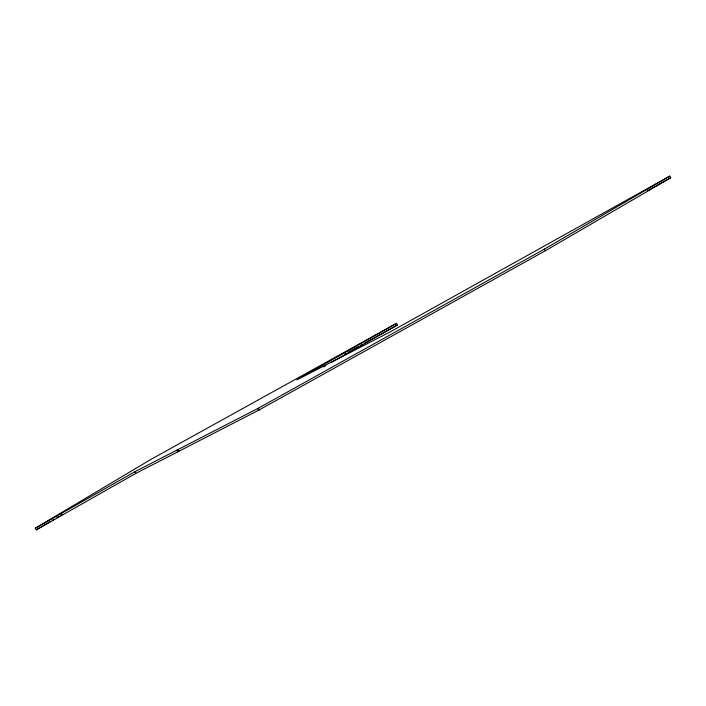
<?xml version="1.0" encoding="UTF-8"?>
<svg xmlns="http://www.w3.org/2000/svg" width="706" height="706" viewBox="0 0 706 706"><rect width="100%" height="100%" fill="white"/><g stroke="black" fill="none" stroke-linecap="round" stroke-linejoin="round"><path stroke-width="1.06" d="M258.343 408.209L259.279 409.877L258.873 410.115L135.764 473.435L36.235 529.888L35.3 528.22L150.987 459.368L396.419 323.383L397.363 325.051L331.326 362.505M36.235 529.888L50.347 521.487M52.226 520.366L54.106 519.254M56.93 517.569L58.81 516.448M60.69 515.336L62.578 514.215M257.725 408.553L544.397 249.094L669.765 176.112L670.7 177.78L545.332 250.762L258.661 410.221L257.725 408.553L134.828 471.767L35.3 528.22M396.419 323.383L296.899 379.837L390.427 331.776L669.765 176.112M323.675 366.846L325.59 365.761M647.587 190.664L670.7 177.78M344.422 354.377L346.346 353.309M348.27 352.25L358.86 346.381M360.784 345.313L362.707 344.246M364.631 343.178L397.363 325.051M544.397 249.094L545.332 250.762M178.062 449.484L178.997 451.152M176.738 450.234L177.674 451.902M134.828 471.767L135.764 473.435"/></g></svg>
